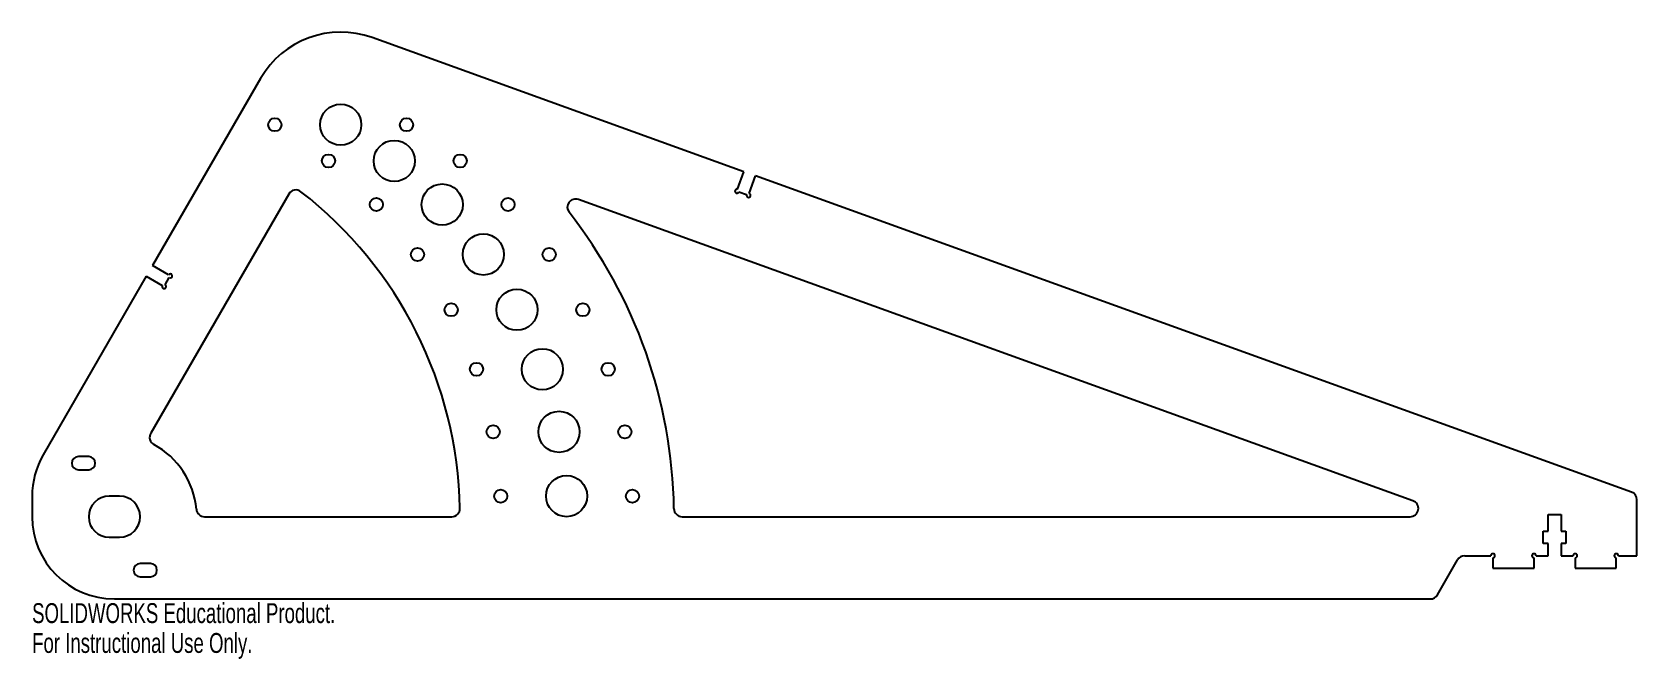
# Model space of a CAD drawing. Header units: millimetres. Extents: x -20 to 370, y -35 to 118.
import ezdxf

# ---------------------------------------------------------------- set-up
doc = ezdxf.new("R2010")
doc.units = ezdxf.units.MM
doc.styles.add('SLDTEXTSTYLE0', font='TXT', dxfattribs={"width": 0.7})

msp = doc.modelspace()

# ---------------------------------------------------------------- linework, layer by layer
at = {"color": 7, "linetype": 'Continuous', "lineweight": 25}
for p, q in [((152.99, 83.82), (62.64, 116.43)), ((35.51, 106.51), (9.25, 61.02)), ((151.46, 79.59), (152.99, 83.82)), ((154.28, 78.57), (155.81, 82.8)), ((368.68, 5.98), (155.81, 82.8)), ((42.38, 78.4), (8.83, 20.3)), ((151.76, 78.95), (153.64, 78.27)), ((315.57, 3.88), (112.75, 77.08)), ((13.15, 58.77), (9.25, 61.02)), ((7.75, 58.42), (-17.32, 15)), ((7.75, 58.42), (11.65, 56.17)), ((12.33, 56.36), (13.33, 58.09)), ((-6.25, 14.59), (-8.75, 14.59)), ((-8.75, 11.39), (-6.25, 11.39)), ((-20, 5), (-20, 0)), ((1.25, 5), (-1.25, 5)), ((370, -9.5), (370, 4.1)), ((21.91, 0), (81.98, 0)), ((137.98, 0), (314.89, 0)), ((348.4, -3.5), (348.4, 0.5)), ((348.4, 0.5), (351.6, 0.5)), ((351.6, 0.5), (351.6, -3.5)), ((347.25, -6.5), (347.25, -3.5)), ((347.25, -3.5), (348.4, -3.5)), ((351.6, -3.5), (352.75, -3.5)), ((352.75, -3.5), (352.75, -6.5)), ((-1.25, -5), (1.25, -5)), ((348.4, -6.5), (347.25, -6.5)), ((348.4, -9.5), (348.4, -6.5)), ((352.75, -6.5), (351.6, -6.5)), ((351.6, -6.5), (351.6, -9.5)), ((8.75, -11.39), (6.25, -11.39)), ((321.52, -19), (326.42, -10.5)), ((328.15, -9.5), (334.5, -9.5)), ((335, -10), (335, -12.5)), ((345, -12.5), (345, -10)), ((345.5, -9.5), (348.4, -9.5)), ((351.6, -9.5), (354.5, -9.5)), ((355, -10), (355, -12.5)), ((365, -12.5), (365, -10)), ((365.5, -9.5), (370, -9.5)), ((6.25, -14.59), (8.75, -14.59)), ((335, -12.5), (345, -12.5)), ((355, -12.5), (365, -12.5)), ((0, -20), (319.78, -20))]:
    msp.add_line(p, q, dxfattribs=at)
for centre, radius in [((55, 95.26), 5), ((55, 95.26), 5), ((39, 95.26), 1.6), ((39, 95.26), 1.6), ((71, 95.26), 1.6), ((71, 95.26), 1.6), ((68.02, 86.45), 5), ((68.02, 86.45), 5), ((52.02, 86.45), 1.6), ((52.02, 86.45), 1.6), ((84.02, 86.45), 1.6), ((84.02, 86.45), 1.6), ((79.66, 75.86), 5), ((79.66, 75.86), 5), ((63.66, 75.86), 1.6), ((63.66, 75.86), 1.6), ((95.66, 75.86), 1.6), ((95.66, 75.86), 1.6), ((89.66, 63.72), 5), ((89.66, 63.72), 5), ((73.66, 63.72), 1.6), ((73.66, 63.72), 1.6), ((105.66, 63.72), 1.6), ((105.66, 63.72), 1.6), ((97.83, 50.29), 5), ((97.83, 50.29), 5), ((81.83, 50.29), 1.6), ((81.83, 50.29), 1.6), ((113.83, 50.29), 1.6), ((113.83, 50.29), 1.6), ((104, 35.82), 5), ((104, 35.82), 5), ((88, 35.82), 1.6), ((88, 35.82), 1.6), ((120, 35.82), 1.6), ((120, 35.82), 1.6), ((108.05, 20.62), 5), ((108.05, 20.62), 5), ((92.05, 20.62), 1.6), ((92.05, 20.62), 1.6), ((124.05, 20.62), 1.6), ((124.05, 20.62), 1.6), ((109.89, 5), 5), ((109.89, 5), 5), ((93.89, 5), 1.6), ((93.89, 5), 1.6), ((125.89, 5), 1.6), ((125.89, 5), 1.6)]:
    msp.add_circle(centre, radius, dxfattribs=at)
for centre, radius, start, end in [((55, 95.26), 22.5, 70.1555, 150), ((44.11, 77.4), 2, 52.1668, 150), ((-16, 0), 100, 1.1694, 52.1668), ((151.29, 79.12), 0.5, 70.1555, 340.1555), ((154.11, 78.1), 0.5, 160.1555, 70.1555), ((112.07, 75.2), 2, 70.1555, 218.0522), ((16, 0), 120, 0.9393, 38.0522), ((13.58, 58.52), 0.5, 240, 150), ((12.08, 55.92), 0.5, 150, 60), ((10.56, 19.3), 2, 150, 241.3023), ((0, 0), 20, 5.2159, 61.3023), ((0, 5), 20, 150, 180), ((-8.75, 12.99), 1.6, 90, 270), ((-6.25, 12.99), 1.6, 270, 90), ((-1.25, 0), 5, 90, 270), ((1.25, 0), 5, 270, 90), ((368, 4.1), 2, 360, 70.1555), ((0, 0), 20, 180, 270), ((21.91, 2), 2, 185.2159, 270), ((81.98, 2), 2, 270, 1.1694), ((137.98, 2), 2, 180.9393, 270), ((314.89, 2), 2, 270, 70.1555), ((6.25, -12.99), 1.6, 90, 270), ((8.75, -12.99), 1.6, 270, 90), ((328.15, -11.5), 2, 90, 150), ((335, -9.5), 0.5, 270, 180), ((345, -9.5), 0.5, 0, 270), ((355, -9.5), 0.5, 270, 180), ((365, -9.5), 0.5, 0, 270), ((319.78, -18), 2, 270, 330)]:
    msp.add_arc(centre, radius, start, end, dxfattribs=at)

# ---------------------------------------------------------------- texts
at = {"color": 7, "linetype": 'Continuous', "char_height": 4.8336, "attachment_point": 1, "style": 'SLDTEXTSTYLE0'}
for s, insert in [('SOLIDWORKS Educational Product.', (-20, -21.02)), ('For Instructional Use Only.', (-20, -28.27))]:
    msp.add_mtext(s, dxfattribs=dict(at, insert=insert))

doc.saveas('drawing.dxf')
